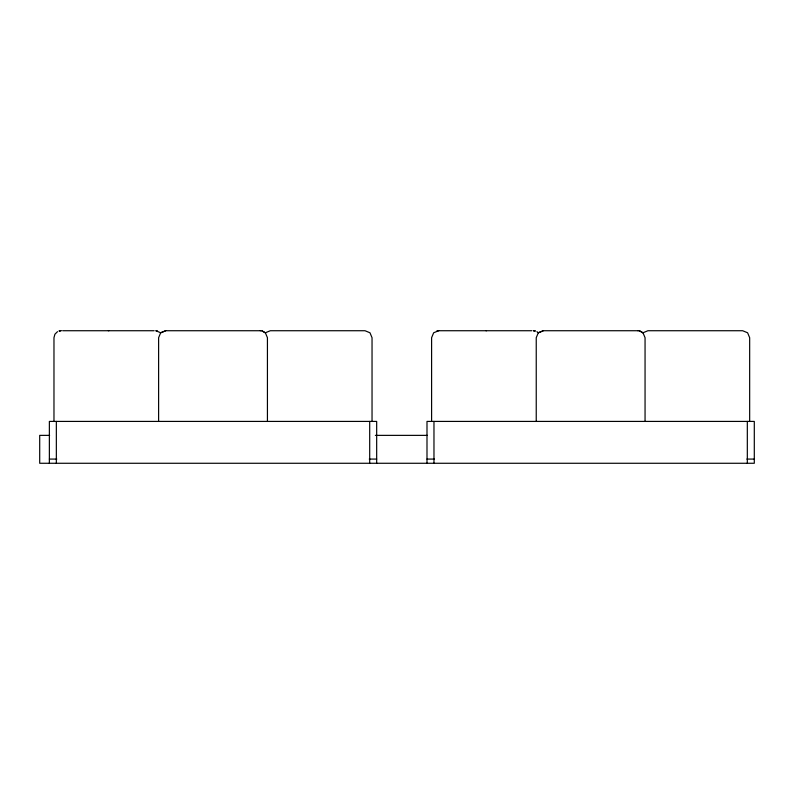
<?xml version="1.0" encoding="UTF-8"?>
<svg xmlns="http://www.w3.org/2000/svg" width="794" height="794" viewBox="0 0 794 794"><rect width="100%" height="100%" fill="white"/><g stroke="black" fill="none" stroke-linecap="round" stroke-linejoin="round"><path stroke-width="1.19" d="M638.019 330.731L543.275 330.731L538.292 332.775L536.238 337.708L536.238 421.416M538.401 332.775L543.334 330.731M57.496 331.664L54.915 334.214L53.972 337.708L53.972 421.416M260.283 330.731L262.219 330.969L265.365 332.775L270.307 330.731L365.002 330.731L369.974 332.775L372.039 337.708L372.039 421.416M637.91 330.731L639.845 330.969L642.991 332.775L647.934 330.731L742.628 330.731L747.601 332.775L749.665 337.708L749.665 421.416M531.772 330.731L438.635 330.731L433.663 332.775L431.599 337.708L431.599 421.416M438.695 330.731L436.819 330.969M165.708 330.731L160.775 332.775L155.753 330.731L157.579 330.969M62.627 330.731L154.145 330.731M260.392 330.731L165.648 330.731L160.666 332.775L158.611 337.708L158.611 421.416M49.605 435.37L39.7 435.37L39.7 463.269L754.3 463.269L754.3 421.416L426.993 421.416L426.993 463.269M375.363 435.37L427.38 435.37M49.367 459.081L56.781 459.081M369.26 459.081L376.674 459.081M426.993 459.081L434.407 459.081M746.886 459.081L754.3 459.081M639.726 330.969L642.872 332.775M262.099 330.969L265.246 332.775M536.903 331.664L538.362 332.775M486.494 330.731L486.007 330.731M108.867 330.731L108.381 330.731M642.991 332.775L645.056 337.708L645.056 421.416M265.365 332.775L267.429 337.708L267.429 421.416M747.323 421.416L747.323 463.269M433.971 421.416L433.971 463.269M376.674 463.269L376.674 421.416L49.367 421.416L49.367 463.269M369.696 421.416L369.696 463.269M56.344 421.416L56.344 463.269M61.069 330.731L59.183 330.969L61.069 330.731M533.389 330.731L535.206 330.969L533.389 330.731"/></g></svg>
